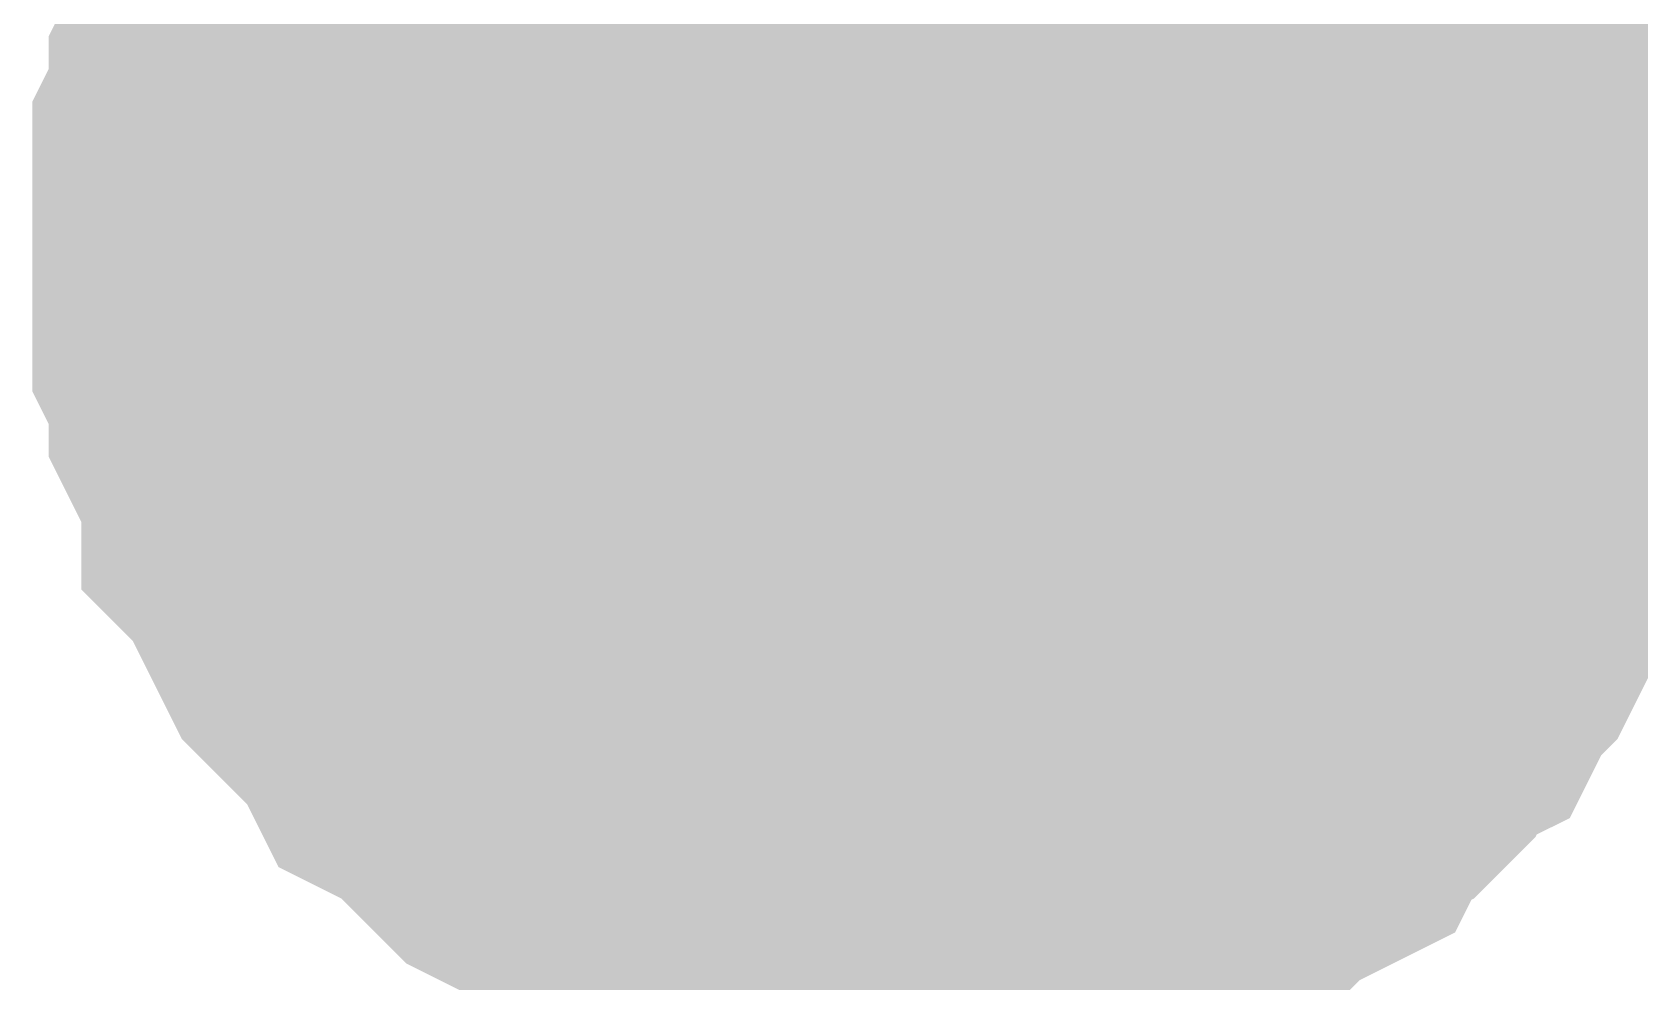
# Model space of a CAD drawing. Header units: inches. Extents: x 0 to 569, y 0 to 432.
# Drawn here: x 154.284 to 155.504, y 118.814 to 119.535 of the extents above; entities that cross this region are included whole.
import ezdxf

# ---------------------------------------------------------------- set-up
doc = ezdxf.new("R2010")
doc.units = ezdxf.units.IN
doc.layers.add('Sheet', color=255, linetype='Continuous')

msp = doc.modelspace()

# ---------------------------------------------------------------- linework, layer by layer
at = {"layer": 'Sheet'}
for points in [[(205.7425, 116.8301, 0.2997, 0.2997, 0), (205.7425, 119.3726, 0.2997, 0.2997, 0), (154.9425, 119.3726, 0.2997, 0.2997, 0), (154.9425, 132.0726, 0.2997, 0.2997, 0)], [(154.434, 119.3726, 0.2997, 0.2997, 0), (154.434, 119.3974, 0.2997, 0.2997, 0), (154.434, 119.4222, 0.2997, 0.2997, 0), (154.434, 119.447, 0.2997, 0.2997, 0), (154.4464, 119.4718, 0.2997, 0.2997, 0), (154.4464, 119.4966, 0.2997, 0.2997, 0), (154.4588, 119.5214, 0.2997, 0.2997, 0), (154.4712, 119.5462, 0.2997, 0.2997, 0), (154.4712, 119.571, 0.2997, 0.2997, 0), (154.4836, 119.5958, 0.2997, 0.2997, 0), (154.496, 119.6206, 0.2997, 0.2997, 0), (154.5084, 119.633, 0.2997, 0.2997, 0), (154.5208, 119.6578, 0.2997, 0.2997, 0), (154.5332, 119.6826, 0.2997, 0.2997, 0), (154.558, 119.695, 0.2997, 0.2997, 0)], [(154.434, 119.3726, 0.2997, 0.2997, 0), (154.434, 119.3974, 0.2997, 0.2997, 0), (154.434, 119.4222, 0.2997, 0.2997, 0), (154.434, 119.447, 0.2997, 0.2997, 0), (154.4464, 119.4718, 0.2997, 0.2997, 0), (154.4464, 119.4966, 0.2997, 0.2997, 0), (154.4588, 119.5214, 0.2997, 0.2997, 0), (154.4712, 119.5462, 0.2997, 0.2997, 0), (154.4712, 119.571, 0.2997, 0.2997, 0), (154.4836, 119.5958, 0.2997, 0.2997, 0), (154.496, 119.6206, 0.2997, 0.2997, 0), (154.5084, 119.633, 0.2997, 0.2997, 0), (154.5208, 119.6578, 0.2997, 0.2997, 0), (154.5332, 119.6826, 0.2997, 0.2997, 0), (154.558, 119.695, 0.2997, 0.2997, 0)], [(154.434, 119.3726, 0.2997, 0.2997, 0), (154.434, 119.3974, 0.2997, 0.2997, 0), (154.434, 119.4222, 0.2997, 0.2997, 0), (154.434, 119.447, 0.2997, 0.2997, 0), (154.4464, 119.4718, 0.2997, 0.2997, 0), (154.4464, 119.4966, 0.2997, 0.2997, 0), (154.4588, 119.5214, 0.2997, 0.2997, 0), (154.4712, 119.5462, 0.2997, 0.2997, 0), (154.4712, 119.571, 0.2997, 0.2997, 0), (154.4836, 119.5958, 0.2997, 0.2997, 0), (154.496, 119.6206, 0.2997, 0.2997, 0), (154.5084, 119.633, 0.2997, 0.2997, 0), (154.5208, 119.6578, 0.2997, 0.2997, 0), (154.5332, 119.6826, 0.2997, 0.2997, 0), (154.558, 119.695, 0.2997, 0.2997, 0)], [(154.434, 119.3726, 0.2997, 0.2997, 0), (154.434, 119.3974, 0.2997, 0.2997, 0), (154.434, 119.4222, 0.2997, 0.2997, 0), (154.434, 119.447, 0.2997, 0.2997, 0), (154.4464, 119.4718, 0.2997, 0.2997, 0), (154.4464, 119.4966, 0.2997, 0.2997, 0), (154.4588, 119.5214, 0.2997, 0.2997, 0), (154.4712, 119.5462, 0.2997, 0.2997, 0), (154.4712, 119.571, 0.2997, 0.2997, 0), (154.4836, 119.5958, 0.2997, 0.2997, 0), (154.496, 119.6206, 0.2997, 0.2997, 0), (154.5084, 119.633, 0.2997, 0.2997, 0), (154.5208, 119.6578, 0.2997, 0.2997, 0), (154.5332, 119.6826, 0.2997, 0.2997, 0), (154.558, 119.695, 0.2997, 0.2997, 0)], [(155.3394, 119.695, 0.2997, 0.2997, 0), (155.3518, 119.6826, 0.2997, 0.2997, 0), (155.3642, 119.6578, 0.2997, 0.2997, 0), (155.3766, 119.633, 0.2997, 0.2997, 0), (155.389, 119.6206, 0.2997, 0.2997, 0), (155.4014, 119.5958, 0.2997, 0.2997, 0), (155.4138, 119.571, 0.2997, 0.2997, 0), (155.4262, 119.5462, 0.2997, 0.2997, 0), (155.4262, 119.5214, 0.2997, 0.2997, 0), (155.4386, 119.4966, 0.2997, 0.2997, 0), (155.4386, 119.4718, 0.2997, 0.2997, 0), (155.451, 119.447, 0.2997, 0.2997, 0), (155.451, 119.4222, 0.2997, 0.2997, 0), (155.451, 119.3974, 0.2997, 0.2997, 0), (155.451, 119.3726, 0.2997, 0.2997, 0)], [(155.3394, 119.695, 0.2997, 0.2997, 0), (155.3518, 119.6826, 0.2997, 0.2997, 0), (155.3642, 119.6578, 0.2997, 0.2997, 0), (155.3766, 119.633, 0.2997, 0.2997, 0), (155.389, 119.6206, 0.2997, 0.2997, 0), (155.4014, 119.5958, 0.2997, 0.2997, 0), (155.4138, 119.571, 0.2997, 0.2997, 0), (155.4262, 119.5462, 0.2997, 0.2997, 0), (155.4262, 119.5214, 0.2997, 0.2997, 0), (155.4386, 119.4966, 0.2997, 0.2997, 0), (155.4386, 119.4718, 0.2997, 0.2997, 0), (155.451, 119.447, 0.2997, 0.2997, 0), (155.451, 119.4222, 0.2997, 0.2997, 0), (155.451, 119.3974, 0.2997, 0.2997, 0), (155.451, 119.3726, 0.2997, 0.2997, 0)], [(155.3394, 119.695, 0.2997, 0.2997, 0), (155.3518, 119.6826, 0.2997, 0.2997, 0), (155.3642, 119.6578, 0.2997, 0.2997, 0), (155.3766, 119.633, 0.2997, 0.2997, 0), (155.389, 119.6206, 0.2997, 0.2997, 0), (155.4014, 119.5958, 0.2997, 0.2997, 0), (155.4138, 119.571, 0.2997, 0.2997, 0), (155.4262, 119.5462, 0.2997, 0.2997, 0), (155.4262, 119.5214, 0.2997, 0.2997, 0), (155.4386, 119.4966, 0.2997, 0.2997, 0), (155.4386, 119.4718, 0.2997, 0.2997, 0), (155.451, 119.447, 0.2997, 0.2997, 0), (155.451, 119.4222, 0.2997, 0.2997, 0), (155.451, 119.3974, 0.2997, 0.2997, 0), (155.451, 119.3726, 0.2997, 0.2997, 0)], [(155.3394, 119.695, 0.2997, 0.2997, 0), (155.3518, 119.6826, 0.2997, 0.2997, 0), (155.3642, 119.6578, 0.2997, 0.2997, 0), (155.3766, 119.633, 0.2997, 0.2997, 0), (155.389, 119.6206, 0.2997, 0.2997, 0), (155.4014, 119.5958, 0.2997, 0.2997, 0), (155.4138, 119.571, 0.2997, 0.2997, 0), (155.4262, 119.5462, 0.2997, 0.2997, 0), (155.4262, 119.5214, 0.2997, 0.2997, 0), (155.4386, 119.4966, 0.2997, 0.2997, 0), (155.4386, 119.4718, 0.2997, 0.2997, 0), (155.451, 119.447, 0.2997, 0.2997, 0), (155.451, 119.4222, 0.2997, 0.2997, 0), (155.451, 119.3974, 0.2997, 0.2997, 0), (155.451, 119.3726, 0.2997, 0.2997, 0)], [(154.434, 119.3726, 0.0991, 0.0991, 0), (154.434, 119.3974, 0.0991, 0.0991, 0), (154.434, 119.4222, 0.0991, 0.0991, 0), (154.434, 119.447, 0.0991, 0.0991, 0), (154.4464, 119.4718, 0.0991, 0.0991, 0), (154.4464, 119.4966, 0.0991, 0.0991, 0), (154.4588, 119.5214, 0.0991, 0.0991, 0), (154.4712, 119.5462, 0.0991, 0.0991, 0), (154.4712, 119.571, 0.0991, 0.0991, 0), (154.4836, 119.5958, 0.0991, 0.0991, 0)], [(154.434, 119.3726, 0.0991, 0.0991, 0), (154.434, 119.3974, 0.0991, 0.0991, 0), (154.434, 119.4222, 0.0991, 0.0991, 0), (154.434, 119.447, 0.0991, 0.0991, 0), (154.4464, 119.4718, 0.0991, 0.0991, 0), (154.4464, 119.4966, 0.0991, 0.0991, 0), (154.4588, 119.5214, 0.0991, 0.0991, 0), (154.4712, 119.5462, 0.0991, 0.0991, 0), (154.4712, 119.571, 0.0991, 0.0991, 0), (154.4836, 119.5958, 0.0991, 0.0991, 0)], [(154.434, 119.3726, 0.0991, 0.0991, 0), (154.434, 119.3974, 0.0991, 0.0991, 0), (154.434, 119.4222, 0.0991, 0.0991, 0), (154.434, 119.447, 0.0991, 0.0991, 0), (154.4464, 119.4718, 0.0991, 0.0991, 0), (154.4464, 119.4966, 0.0991, 0.0991, 0), (154.4588, 119.5214, 0.0991, 0.0991, 0), (154.4712, 119.5462, 0.0991, 0.0991, 0), (154.4712, 119.571, 0.0991, 0.0991, 0), (154.4836, 119.5958, 0.0991, 0.0991, 0)], [(154.434, 119.3726, 0.0991, 0.0991, 0), (154.434, 119.3974, 0.0991, 0.0991, 0), (154.434, 119.4222, 0.0991, 0.0991, 0), (154.434, 119.447, 0.0991, 0.0991, 0), (154.4464, 119.4718, 0.0991, 0.0991, 0), (154.4464, 119.4966, 0.0991, 0.0991, 0), (154.4588, 119.5214, 0.0991, 0.0991, 0), (154.4712, 119.5462, 0.0991, 0.0991, 0), (154.4712, 119.571, 0.0991, 0.0991, 0), (154.4836, 119.5958, 0.0991, 0.0991, 0)], [(155.4014, 119.5958, 0.0991, 0.0991, 0), (155.4138, 119.571, 0.0991, 0.0991, 0), (155.4262, 119.5462, 0.0991, 0.0991, 0), (155.4262, 119.5214, 0.0991, 0.0991, 0), (155.4386, 119.4966, 0.0991, 0.0991, 0), (155.4386, 119.4718, 0.0991, 0.0991, 0), (155.451, 119.447, 0.0991, 0.0991, 0), (155.451, 119.4222, 0.0991, 0.0991, 0), (155.451, 119.3974, 0.0991, 0.0991, 0), (155.451, 119.3726, 0.0991, 0.0991, 0)], [(155.4014, 119.5958, 0.0991, 0.0991, 0), (155.4138, 119.571, 0.0991, 0.0991, 0), (155.4262, 119.5462, 0.0991, 0.0991, 0), (155.4262, 119.5214, 0.0991, 0.0991, 0), (155.4386, 119.4966, 0.0991, 0.0991, 0), (155.4386, 119.4718, 0.0991, 0.0991, 0), (155.451, 119.447, 0.0991, 0.0991, 0), (155.451, 119.4222, 0.0991, 0.0991, 0), (155.451, 119.3974, 0.0991, 0.0991, 0), (155.451, 119.3726, 0.0991, 0.0991, 0)], [(155.4014, 119.5958, 0.0991, 0.0991, 0), (155.4138, 119.571, 0.0991, 0.0991, 0), (155.4262, 119.5462, 0.0991, 0.0991, 0), (155.4262, 119.5214, 0.0991, 0.0991, 0), (155.4386, 119.4966, 0.0991, 0.0991, 0), (155.4386, 119.4718, 0.0991, 0.0991, 0), (155.451, 119.447, 0.0991, 0.0991, 0), (155.451, 119.4222, 0.0991, 0.0991, 0), (155.451, 119.3974, 0.0991, 0.0991, 0), (155.451, 119.3726, 0.0991, 0.0991, 0)], [(155.4014, 119.5958, 0.0991, 0.0991, 0), (155.4138, 119.571, 0.0991, 0.0991, 0), (155.4262, 119.5462, 0.0991, 0.0991, 0), (155.4262, 119.5214, 0.0991, 0.0991, 0), (155.4386, 119.4966, 0.0991, 0.0991, 0), (155.4386, 119.4718, 0.0991, 0.0991, 0), (155.451, 119.447, 0.0991, 0.0991, 0), (155.451, 119.4222, 0.0991, 0.0991, 0), (155.451, 119.3974, 0.0991, 0.0991, 0), (155.451, 119.3726, 0.0991, 0.0991, 0)], [(154.9425, 118.8641, 0.2997, 0.2997, 0), (154.9177, 118.8641, 0.2997, 0.2997, 0), (154.8929, 118.8641, 0.2997, 0.2997, 0), (154.8681, 118.8641, 0.2997, 0.2997, 0), (154.8433, 118.8765, 0.2997, 0.2997, 0), (154.8185, 118.8765, 0.2997, 0.2997, 0), (154.7937, 118.8889, 0.2997, 0.2997, 0), (154.7688, 118.9013, 0.2997, 0.2997, 0), (154.744, 118.9013, 0.2997, 0.2997, 0), (154.7316, 118.9137, 0.2997, 0.2997, 0), (154.7068, 118.9261, 0.2997, 0.2997, 0), (154.682, 118.9385, 0.2997, 0.2997, 0), (154.6572, 118.9509, 0.2997, 0.2997, 0), (154.6448, 118.9633, 0.2997, 0.2997, 0), (154.62, 118.9881, 0.2997, 0.2997, 0), (154.6076, 119.0005, 0.2997, 0.2997, 0), (154.5828, 119.0129, 0.2997, 0.2997, 0), (154.5704, 119.0377, 0.2997, 0.2997, 0), (154.558, 119.0501, 0.2997, 0.2997, 0), (154.5332, 119.0749, 0.2997, 0.2997, 0), (154.5208, 119.0873, 0.2997, 0.2997, 0), (154.5084, 119.1121, 0.2997, 0.2997, 0), (154.496, 119.1369, 0.2997, 0.2997, 0), (154.4836, 119.1617, 0.2997, 0.2997, 0), (154.4712, 119.1741, 0.2997, 0.2997, 0), (154.4712, 119.1989, 0.2997, 0.2997, 0), (154.4588, 119.2237, 0.2997, 0.2997, 0), (154.4464, 119.2485, 0.2997, 0.2997, 0), (154.4464, 119.2733, 0.2997, 0.2997, 0), (154.434, 119.2981, 0.2997, 0.2997, 0), (154.434, 119.3229, 0.2997, 0.2997, 0), (154.434, 119.3478, 0.2997, 0.2997, 0), (154.434, 119.3726, 0.2997, 0.2997, 0)], [(154.434, 119.3726, 0.2997, 0.2997, 0), (154.434, 119.3726, 0.2997, 0.2997, 0)], [(154.9425, 118.8641, 0.2997, 0.2997, 0), (154.9177, 118.8641, 0.2997, 0.2997, 0), (154.8929, 118.8641, 0.2997, 0.2997, 0), (154.8681, 118.8641, 0.2997, 0.2997, 0), (154.8433, 118.8765, 0.2997, 0.2997, 0), (154.8185, 118.8765, 0.2997, 0.2997, 0), (154.7937, 118.8889, 0.2997, 0.2997, 0), (154.7688, 118.9013, 0.2997, 0.2997, 0), (154.744, 118.9013, 0.2997, 0.2997, 0), (154.7316, 118.9137, 0.2997, 0.2997, 0), (154.7068, 118.9261, 0.2997, 0.2997, 0), (154.682, 118.9385, 0.2997, 0.2997, 0), (154.6572, 118.9509, 0.2997, 0.2997, 0), (154.6448, 118.9633, 0.2997, 0.2997, 0), (154.62, 118.9881, 0.2997, 0.2997, 0), (154.6076, 119.0005, 0.2997, 0.2997, 0), (154.5828, 119.0129, 0.2997, 0.2997, 0), (154.5704, 119.0377, 0.2997, 0.2997, 0), (154.558, 119.0501, 0.2997, 0.2997, 0), (154.5332, 119.0749, 0.2997, 0.2997, 0), (154.5208, 119.0873, 0.2997, 0.2997, 0), (154.5084, 119.1121, 0.2997, 0.2997, 0), (154.496, 119.1369, 0.2997, 0.2997, 0), (154.4836, 119.1617, 0.2997, 0.2997, 0), (154.4712, 119.1741, 0.2997, 0.2997, 0), (154.4712, 119.1989, 0.2997, 0.2997, 0), (154.4588, 119.2237, 0.2997, 0.2997, 0), (154.4464, 119.2485, 0.2997, 0.2997, 0), (154.4464, 119.2733, 0.2997, 0.2997, 0), (154.434, 119.2981, 0.2997, 0.2997, 0), (154.434, 119.3229, 0.2997, 0.2997, 0), (154.434, 119.3478, 0.2997, 0.2997, 0), (154.434, 119.3726, 0.2997, 0.2997, 0)], [(154.434, 119.3726, 0.2997, 0.2997, 0), (154.434, 119.3726, 0.2997, 0.2997, 0)], [(154.9425, 118.8641, 0.2997, 0.2997, 0), (154.9177, 118.8641, 0.2997, 0.2997, 0), (154.8929, 118.8641, 0.2997, 0.2997, 0), (154.8681, 118.8641, 0.2997, 0.2997, 0), (154.8433, 118.8765, 0.2997, 0.2997, 0), (154.8185, 118.8765, 0.2997, 0.2997, 0), (154.7937, 118.8889, 0.2997, 0.2997, 0), (154.7688, 118.9013, 0.2997, 0.2997, 0), (154.744, 118.9013, 0.2997, 0.2997, 0), (154.7316, 118.9137, 0.2997, 0.2997, 0), (154.7068, 118.9261, 0.2997, 0.2997, 0), (154.682, 118.9385, 0.2997, 0.2997, 0), (154.6572, 118.9509, 0.2997, 0.2997, 0), (154.6448, 118.9633, 0.2997, 0.2997, 0), (154.62, 118.9881, 0.2997, 0.2997, 0), (154.6076, 119.0005, 0.2997, 0.2997, 0), (154.5828, 119.0129, 0.2997, 0.2997, 0), (154.5704, 119.0377, 0.2997, 0.2997, 0), (154.558, 119.0501, 0.2997, 0.2997, 0), (154.5332, 119.0749, 0.2997, 0.2997, 0), (154.5208, 119.0873, 0.2997, 0.2997, 0), (154.5084, 119.1121, 0.2997, 0.2997, 0), (154.496, 119.1369, 0.2997, 0.2997, 0), (154.4836, 119.1617, 0.2997, 0.2997, 0), (154.4712, 119.1741, 0.2997, 0.2997, 0), (154.4712, 119.1989, 0.2997, 0.2997, 0), (154.4588, 119.2237, 0.2997, 0.2997, 0), (154.4464, 119.2485, 0.2997, 0.2997, 0), (154.4464, 119.2733, 0.2997, 0.2997, 0), (154.434, 119.2981, 0.2997, 0.2997, 0), (154.434, 119.3229, 0.2997, 0.2997, 0), (154.434, 119.3478, 0.2997, 0.2997, 0), (154.434, 119.3726, 0.2997, 0.2997, 0)], [(154.434, 119.3726, 0.2997, 0.2997, 0), (154.434, 119.3726, 0.2997, 0.2997, 0)], [(154.9425, 118.8641, 0.2997, 0.2997, 0), (154.9177, 118.8641, 0.2997, 0.2997, 0), (154.8929, 118.8641, 0.2997, 0.2997, 0), (154.8681, 118.8641, 0.2997, 0.2997, 0), (154.8433, 118.8765, 0.2997, 0.2997, 0), (154.8185, 118.8765, 0.2997, 0.2997, 0), (154.7937, 118.8889, 0.2997, 0.2997, 0), (154.7688, 118.9013, 0.2997, 0.2997, 0), (154.744, 118.9013, 0.2997, 0.2997, 0), (154.7316, 118.9137, 0.2997, 0.2997, 0), (154.7068, 118.9261, 0.2997, 0.2997, 0), (154.682, 118.9385, 0.2997, 0.2997, 0), (154.6572, 118.9509, 0.2997, 0.2997, 0), (154.6448, 118.9633, 0.2997, 0.2997, 0), (154.62, 118.9881, 0.2997, 0.2997, 0), (154.6076, 119.0005, 0.2997, 0.2997, 0), (154.5828, 119.0129, 0.2997, 0.2997, 0), (154.5704, 119.0377, 0.2997, 0.2997, 0), (154.558, 119.0501, 0.2997, 0.2997, 0), (154.5332, 119.0749, 0.2997, 0.2997, 0), (154.5208, 119.0873, 0.2997, 0.2997, 0), (154.5084, 119.1121, 0.2997, 0.2997, 0), (154.496, 119.1369, 0.2997, 0.2997, 0), (154.4836, 119.1617, 0.2997, 0.2997, 0), (154.4712, 119.1741, 0.2997, 0.2997, 0), (154.4712, 119.1989, 0.2997, 0.2997, 0), (154.4588, 119.2237, 0.2997, 0.2997, 0), (154.4464, 119.2485, 0.2997, 0.2997, 0), (154.4464, 119.2733, 0.2997, 0.2997, 0), (154.434, 119.2981, 0.2997, 0.2997, 0), (154.434, 119.3229, 0.2997, 0.2997, 0), (154.434, 119.3478, 0.2997, 0.2997, 0), (154.434, 119.3726, 0.2997, 0.2997, 0)], [(154.434, 119.3726, 0.2997, 0.2997, 0), (154.434, 119.3726, 0.2997, 0.2997, 0)], [(155.451, 119.3726, 0.2997, 0.2997, 0), (155.451, 119.3478, 0.2997, 0.2997, 0), (155.451, 119.3229, 0.2997, 0.2997, 0), (155.451, 119.2981, 0.2997, 0.2997, 0), (155.4386, 119.2733, 0.2997, 0.2997, 0), (155.4386, 119.2485, 0.2997, 0.2997, 0), (155.4262, 119.2237, 0.2997, 0.2997, 0), (155.4262, 119.1989, 0.2997, 0.2997, 0), (155.4138, 119.1741, 0.2997, 0.2997, 0), (155.4014, 119.1617, 0.2997, 0.2997, 0), (155.389, 119.1369, 0.2997, 0.2997, 0), (155.3766, 119.1121, 0.2997, 0.2997, 0), (155.3642, 119.0873, 0.2997, 0.2997, 0), (155.3518, 119.0749, 0.2997, 0.2997, 0), (155.3394, 119.0501, 0.2997, 0.2997, 0), (155.3146, 119.0377, 0.2997, 0.2997, 0), (155.3021, 119.0129, 0.2997, 0.2997, 0), (155.2897, 119.0005, 0.2997, 0.2997, 0), (155.2649, 118.9881, 0.2997, 0.2997, 0), (155.2525, 118.9633, 0.2997, 0.2997, 0), (155.2277, 118.9509, 0.2997, 0.2997, 0), (155.2029, 118.9385, 0.2997, 0.2997, 0), (155.1905, 118.9261, 0.2997, 0.2997, 0), (155.1657, 118.9137, 0.2997, 0.2997, 0), (155.1409, 118.9013, 0.2997, 0.2997, 0), (155.1161, 118.9013, 0.2997, 0.2997, 0), (155.0913, 118.8889, 0.2997, 0.2997, 0), (155.0665, 118.8765, 0.2997, 0.2997, 0), (155.0417, 118.8765, 0.2997, 0.2997, 0), (155.0169, 118.8641, 0.2997, 0.2997, 0), (154.9921, 118.8641, 0.2997, 0.2997, 0), (154.9673, 118.8641, 0.2997, 0.2997, 0), (154.9425, 118.8641, 0.2997, 0.2997, 0)], [(154.9425, 119.3726, 0.2997, 0.2997, 0), (154.9425, 91.4301, 0.2997, 0.2997, 0), (167.6425, 91.4301, 0.2997, 0.2997, 0), (205.7425, 91.4301, 0.2997, 0.2997, 0)], [(155.451, 119.3726, 0.2997, 0.2997, 0), (155.451, 119.3478, 0.2997, 0.2997, 0), (155.451, 119.3229, 0.2997, 0.2997, 0), (155.451, 119.2981, 0.2997, 0.2997, 0), (155.4386, 119.2733, 0.2997, 0.2997, 0), (155.4386, 119.2485, 0.2997, 0.2997, 0), (155.4262, 119.2237, 0.2997, 0.2997, 0), (155.4262, 119.1989, 0.2997, 0.2997, 0), (155.4138, 119.1741, 0.2997, 0.2997, 0), (155.4014, 119.1617, 0.2997, 0.2997, 0), (155.389, 119.1369, 0.2997, 0.2997, 0), (155.3766, 119.1121, 0.2997, 0.2997, 0), (155.3642, 119.0873, 0.2997, 0.2997, 0), (155.3518, 119.0749, 0.2997, 0.2997, 0), (155.3394, 119.0501, 0.2997, 0.2997, 0), (155.3146, 119.0377, 0.2997, 0.2997, 0), (155.3021, 119.0129, 0.2997, 0.2997, 0), (155.2897, 119.0005, 0.2997, 0.2997, 0), (155.2649, 118.9881, 0.2997, 0.2997, 0), (155.2525, 118.9633, 0.2997, 0.2997, 0), (155.2277, 118.9509, 0.2997, 0.2997, 0), (155.2029, 118.9385, 0.2997, 0.2997, 0), (155.1905, 118.9261, 0.2997, 0.2997, 0), (155.1657, 118.9137, 0.2997, 0.2997, 0), (155.1409, 118.9013, 0.2997, 0.2997, 0), (155.1161, 118.9013, 0.2997, 0.2997, 0), (155.0913, 118.8889, 0.2997, 0.2997, 0), (155.0665, 118.8765, 0.2997, 0.2997, 0), (155.0417, 118.8765, 0.2997, 0.2997, 0), (155.0169, 118.8641, 0.2997, 0.2997, 0), (154.9921, 118.8641, 0.2997, 0.2997, 0), (154.9673, 118.8641, 0.2997, 0.2997, 0), (154.9425, 118.8641, 0.2997, 0.2997, 0)], [(155.451, 119.3726, 0.2997, 0.2997, 0), (155.451, 119.3478, 0.2997, 0.2997, 0), (155.451, 119.3229, 0.2997, 0.2997, 0), (155.451, 119.2981, 0.2997, 0.2997, 0), (155.4386, 119.2733, 0.2997, 0.2997, 0), (155.4386, 119.2485, 0.2997, 0.2997, 0), (155.4262, 119.2237, 0.2997, 0.2997, 0), (155.4262, 119.1989, 0.2997, 0.2997, 0), (155.4138, 119.1741, 0.2997, 0.2997, 0), (155.4014, 119.1617, 0.2997, 0.2997, 0), (155.389, 119.1369, 0.2997, 0.2997, 0), (155.3766, 119.1121, 0.2997, 0.2997, 0), (155.3642, 119.0873, 0.2997, 0.2997, 0), (155.3518, 119.0749, 0.2997, 0.2997, 0), (155.3394, 119.0501, 0.2997, 0.2997, 0), (155.3146, 119.0377, 0.2997, 0.2997, 0), (155.3021, 119.0129, 0.2997, 0.2997, 0), (155.2897, 119.0005, 0.2997, 0.2997, 0), (155.2649, 118.9881, 0.2997, 0.2997, 0), (155.2525, 118.9633, 0.2997, 0.2997, 0), (155.2277, 118.9509, 0.2997, 0.2997, 0), (155.2029, 118.9385, 0.2997, 0.2997, 0), (155.1905, 118.9261, 0.2997, 0.2997, 0), (155.1657, 118.9137, 0.2997, 0.2997, 0), (155.1409, 118.9013, 0.2997, 0.2997, 0), (155.1161, 118.9013, 0.2997, 0.2997, 0), (155.0913, 118.8889, 0.2997, 0.2997, 0), (155.0665, 118.8765, 0.2997, 0.2997, 0), (155.0417, 118.8765, 0.2997, 0.2997, 0), (155.0169, 118.8641, 0.2997, 0.2997, 0), (154.9921, 118.8641, 0.2997, 0.2997, 0), (154.9673, 118.8641, 0.2997, 0.2997, 0), (154.9425, 118.8641, 0.2997, 0.2997, 0)], [(155.451, 119.3726, 0.2997, 0.2997, 0), (155.451, 119.3478, 0.2997, 0.2997, 0), (155.451, 119.3229, 0.2997, 0.2997, 0), (155.451, 119.2981, 0.2997, 0.2997, 0), (155.4386, 119.2733, 0.2997, 0.2997, 0), (155.4386, 119.2485, 0.2997, 0.2997, 0), (155.4262, 119.2237, 0.2997, 0.2997, 0), (155.4262, 119.1989, 0.2997, 0.2997, 0), (155.4138, 119.1741, 0.2997, 0.2997, 0), (155.4014, 119.1617, 0.2997, 0.2997, 0), (155.389, 119.1369, 0.2997, 0.2997, 0), (155.3766, 119.1121, 0.2997, 0.2997, 0), (155.3642, 119.0873, 0.2997, 0.2997, 0), (155.3518, 119.0749, 0.2997, 0.2997, 0), (155.3394, 119.0501, 0.2997, 0.2997, 0), (155.3146, 119.0377, 0.2997, 0.2997, 0), (155.3021, 119.0129, 0.2997, 0.2997, 0), (155.2897, 119.0005, 0.2997, 0.2997, 0), (155.2649, 118.9881, 0.2997, 0.2997, 0), (155.2525, 118.9633, 0.2997, 0.2997, 0), (155.2277, 118.9509, 0.2997, 0.2997, 0), (155.2029, 118.9385, 0.2997, 0.2997, 0), (155.1905, 118.9261, 0.2997, 0.2997, 0), (155.1657, 118.9137, 0.2997, 0.2997, 0), (155.1409, 118.9013, 0.2997, 0.2997, 0), (155.1161, 118.9013, 0.2997, 0.2997, 0), (155.0913, 118.8889, 0.2997, 0.2997, 0), (155.0665, 118.8765, 0.2997, 0.2997, 0), (155.0417, 118.8765, 0.2997, 0.2997, 0), (155.0169, 118.8641, 0.2997, 0.2997, 0), (154.9921, 118.8641, 0.2997, 0.2997, 0), (154.9673, 118.8641, 0.2997, 0.2997, 0), (154.9425, 118.8641, 0.2997, 0.2997, 0)], [(155.451, 119.3726, 0.2997, 0.2997, 0), (155.451, 119.3726, 0.2997, 0.2997, 0), (155.451, 119.3726, 0.2997, 0.2997, 0), (155.451, 119.3726, 0.2997, 0.2997, 0), (155.451, 119.3726, 0.2997, 0.2997, 0), (155.451, 119.3726, 0.2997, 0.2997, 0), (155.451, 119.3726, 0.2997, 0.2997, 0), (155.451, 119.3726, 0.2997, 0.2997, 0), (155.451, 119.3726, 0.2997, 0.2997, 0), (155.451, 119.3726, 0.2997, 0.2997, 0), (155.451, 119.3726, 0.2997, 0.2997, 0), (155.451, 119.3726, 0.2997, 0.2997, 0), (155.451, 119.3726, 0.2997, 0.2997, 0), (155.451, 119.3726, 0.2997, 0.2997, 0), (155.451, 119.3726, 0.2997, 0.2997, 0), (155.451, 119.3726, 0.2997, 0.2997, 0), (155.451, 119.3726, 0.2997, 0.2997, 0), (155.451, 119.3726, 0.2997, 0.2997, 0), (155.451, 119.3726, 0.2997, 0.2997, 0), (155.451, 119.3726, 0.2997, 0.2997, 0), (155.451, 119.3726, 0.2997, 0.2997, 0), (155.451, 119.3726, 0.2997, 0.2997, 0), (155.451, 119.3726, 0.2997, 0.2997, 0), (155.451, 119.3726, 0.2997, 0.2997, 0), (155.451, 119.3726, 0.2997, 0.2997, 0), (155.451, 119.3726, 0.2997, 0.2997, 0), (155.451, 119.3726, 0.2997, 0.2997, 0), (155.451, 119.3726, 0.2997, 0.2997, 0), (155.451, 119.3726, 0.2997, 0.2997, 0), (155.451, 119.3726, 0.2997, 0.2997, 0), (155.451, 119.3726, 0.2997, 0.2997, 0), (155.451, 119.3726, 0.2997, 0.2997, 0), (155.451, 119.3726, 0.2997, 0.2997, 0)], [(155.451, 119.3726, 0.2997, 0.2997, 0), (155.451, 119.3726, 0.2997, 0.2997, 0)], [(155.451, 119.3726, 0.2997, 0.2997, 0), (155.451, 119.3726, 0.2997, 0.2997, 0), (155.451, 119.3726, 0.2997, 0.2997, 0), (155.451, 119.3726, 0.2997, 0.2997, 0), (155.451, 119.3726, 0.2997, 0.2997, 0), (155.451, 119.3726, 0.2997, 0.2997, 0), (155.451, 119.3726, 0.2997, 0.2997, 0), (155.451, 119.3726, 0.2997, 0.2997, 0), (155.451, 119.3726, 0.2997, 0.2997, 0), (155.451, 119.3726, 0.2997, 0.2997, 0), (155.451, 119.3726, 0.2997, 0.2997, 0), (155.451, 119.3726, 0.2997, 0.2997, 0), (155.451, 119.3726, 0.2997, 0.2997, 0), (155.451, 119.3726, 0.2997, 0.2997, 0), (155.451, 119.3726, 0.2997, 0.2997, 0), (155.451, 119.3726, 0.2997, 0.2997, 0), (155.451, 119.3726, 0.2997, 0.2997, 0), (155.451, 119.3726, 0.2997, 0.2997, 0), (155.451, 119.3726, 0.2997, 0.2997, 0), (155.451, 119.3726, 0.2997, 0.2997, 0), (155.451, 119.3726, 0.2997, 0.2997, 0), (155.451, 119.3726, 0.2997, 0.2997, 0), (155.451, 119.3726, 0.2997, 0.2997, 0), (155.451, 119.3726, 0.2997, 0.2997, 0), (155.451, 119.3726, 0.2997, 0.2997, 0), (155.451, 119.3726, 0.2997, 0.2997, 0), (155.451, 119.3726, 0.2997, 0.2997, 0), (155.451, 119.3726, 0.2997, 0.2997, 0), (155.451, 119.3726, 0.2997, 0.2997, 0), (155.451, 119.3726, 0.2997, 0.2997, 0), (155.451, 119.3726, 0.2997, 0.2997, 0), (155.451, 119.3726, 0.2997, 0.2997, 0), (155.451, 119.3726, 0.2997, 0.2997, 0)], [(155.451, 119.3726, 0.2997, 0.2997, 0), (155.451, 119.3726, 0.2997, 0.2997, 0)], [(155.451, 119.3726, 0.2997, 0.2997, 0), (155.451, 119.3726, 0.2997, 0.2997, 0), (155.451, 119.3726, 0.2997, 0.2997, 0), (155.451, 119.3726, 0.2997, 0.2997, 0), (155.451, 119.3726, 0.2997, 0.2997, 0), (155.451, 119.3726, 0.2997, 0.2997, 0), (155.451, 119.3726, 0.2997, 0.2997, 0), (155.451, 119.3726, 0.2997, 0.2997, 0), (155.451, 119.3726, 0.2997, 0.2997, 0), (155.451, 119.3726, 0.2997, 0.2997, 0), (155.451, 119.3726, 0.2997, 0.2997, 0), (155.451, 119.3726, 0.2997, 0.2997, 0), (155.451, 119.3726, 0.2997, 0.2997, 0), (155.451, 119.3726, 0.2997, 0.2997, 0), (155.451, 119.3726, 0.2997, 0.2997, 0), (155.451, 119.3726, 0.2997, 0.2997, 0), (155.451, 119.3726, 0.2997, 0.2997, 0), (155.451, 119.3726, 0.2997, 0.2997, 0), (155.451, 119.3726, 0.2997, 0.2997, 0), (155.451, 119.3726, 0.2997, 0.2997, 0), (155.451, 119.3726, 0.2997, 0.2997, 0), (155.451, 119.3726, 0.2997, 0.2997, 0), (155.451, 119.3726, 0.2997, 0.2997, 0), (155.451, 119.3726, 0.2997, 0.2997, 0), (155.451, 119.3726, 0.2997, 0.2997, 0), (155.451, 119.3726, 0.2997, 0.2997, 0), (155.451, 119.3726, 0.2997, 0.2997, 0), (155.451, 119.3726, 0.2997, 0.2997, 0), (155.451, 119.3726, 0.2997, 0.2997, 0), (155.451, 119.3726, 0.2997, 0.2997, 0), (155.451, 119.3726, 0.2997, 0.2997, 0), (155.451, 119.3726, 0.2997, 0.2997, 0), (155.451, 119.3726, 0.2997, 0.2997, 0)], [(155.451, 119.3726, 0.2997, 0.2997, 0), (155.451, 119.3726, 0.2997, 0.2997, 0)], [(155.451, 119.3726, 0.2997, 0.2997, 0), (155.451, 119.3726, 0.2997, 0.2997, 0), (155.451, 119.3726, 0.2997, 0.2997, 0), (155.451, 119.3726, 0.2997, 0.2997, 0), (155.451, 119.3726, 0.2997, 0.2997, 0), (155.451, 119.3726, 0.2997, 0.2997, 0), (155.451, 119.3726, 0.2997, 0.2997, 0), (155.451, 119.3726, 0.2997, 0.2997, 0), (155.451, 119.3726, 0.2997, 0.2997, 0), (155.451, 119.3726, 0.2997, 0.2997, 0), (155.451, 119.3726, 0.2997, 0.2997, 0), (155.451, 119.3726, 0.2997, 0.2997, 0), (155.451, 119.3726, 0.2997, 0.2997, 0), (155.451, 119.3726, 0.2997, 0.2997, 0), (155.451, 119.3726, 0.2997, 0.2997, 0), (155.451, 119.3726, 0.2997, 0.2997, 0), (155.451, 119.3726, 0.2997, 0.2997, 0), (155.451, 119.3726, 0.2997, 0.2997, 0), (155.451, 119.3726, 0.2997, 0.2997, 0), (155.451, 119.3726, 0.2997, 0.2997, 0), (155.451, 119.3726, 0.2997, 0.2997, 0), (155.451, 119.3726, 0.2997, 0.2997, 0), (155.451, 119.3726, 0.2997, 0.2997, 0), (155.451, 119.3726, 0.2997, 0.2997, 0), (155.451, 119.3726, 0.2997, 0.2997, 0), (155.451, 119.3726, 0.2997, 0.2997, 0), (155.451, 119.3726, 0.2997, 0.2997, 0), (155.451, 119.3726, 0.2997, 0.2997, 0), (155.451, 119.3726, 0.2997, 0.2997, 0), (155.451, 119.3726, 0.2997, 0.2997, 0), (155.451, 119.3726, 0.2997, 0.2997, 0), (155.451, 119.3726, 0.2997, 0.2997, 0), (155.451, 119.3726, 0.2997, 0.2997, 0)], [(155.451, 119.3726, 0.2997, 0.2997, 0), (155.451, 119.3726, 0.2997, 0.2997, 0)], [(154.9425, 118.8641, 0.0991, 0.0991, 0), (154.9177, 118.8641, 0.0991, 0.0991, 0), (154.8929, 118.8641, 0.0991, 0.0991, 0), (154.8681, 118.8641, 0.0991, 0.0991, 0), (154.8433, 118.8765, 0.0991, 0.0991, 0), (154.8185, 118.8765, 0.0991, 0.0991, 0), (154.7937, 118.8889, 0.0991, 0.0991, 0), (154.7688, 118.9013, 0.0991, 0.0991, 0), (154.744, 118.9013, 0.0991, 0.0991, 0), (154.7316, 118.9137, 0.0991, 0.0991, 0), (154.7068, 118.9261, 0.0991, 0.0991, 0), (154.682, 118.9385, 0.0991, 0.0991, 0), (154.6572, 118.9509, 0.0991, 0.0991, 0), (154.6448, 118.9633, 0.0991, 0.0991, 0), (154.62, 118.9881, 0.0991, 0.0991, 0), (154.6076, 119.0005, 0.0991, 0.0991, 0), (154.5828, 119.0129, 0.0991, 0.0991, 0), (154.5704, 119.0377, 0.0991, 0.0991, 0), (154.558, 119.0501, 0.0991, 0.0991, 0), (154.5332, 119.0749, 0.0991, 0.0991, 0), (154.5208, 119.0873, 0.0991, 0.0991, 0), (154.5084, 119.1121, 0.0991, 0.0991, 0), (154.496, 119.1369, 0.0991, 0.0991, 0), (154.4836, 119.1617, 0.0991, 0.0991, 0), (154.4712, 119.1741, 0.0991, 0.0991, 0), (154.4712, 119.1989, 0.0991, 0.0991, 0), (154.4588, 119.2237, 0.0991, 0.0991, 0), (154.4464, 119.2485, 0.0991, 0.0991, 0), (154.4464, 119.2733, 0.0991, 0.0991, 0), (154.434, 119.2981, 0.0991, 0.0991, 0), (154.434, 119.3229, 0.0991, 0.0991, 0), (154.434, 119.3478, 0.0991, 0.0991, 0), (154.434, 119.3726, 0.0991, 0.0991, 0)], [(154.434, 119.3726, 0.0991, 0.0991, 0), (154.434, 119.3726, 0.0991, 0.0991, 0)], [(154.9425, 118.8641, 0.0991, 0.0991, 0), (154.9177, 118.8641, 0.0991, 0.0991, 0), (154.8929, 118.8641, 0.0991, 0.0991, 0), (154.8681, 118.8641, 0.0991, 0.0991, 0), (154.8433, 118.8765, 0.0991, 0.0991, 0), (154.8185, 118.8765, 0.0991, 0.0991, 0), (154.7937, 118.8889, 0.0991, 0.0991, 0), (154.7688, 118.9013, 0.0991, 0.0991, 0), (154.744, 118.9013, 0.0991, 0.0991, 0), (154.7316, 118.9137, 0.0991, 0.0991, 0), (154.7068, 118.9261, 0.0991, 0.0991, 0), (154.682, 118.9385, 0.0991, 0.0991, 0), (154.6572, 118.9509, 0.0991, 0.0991, 0), (154.6448, 118.9633, 0.0991, 0.0991, 0), (154.62, 118.9881, 0.0991, 0.0991, 0), (154.6076, 119.0005, 0.0991, 0.0991, 0), (154.5828, 119.0129, 0.0991, 0.0991, 0), (154.5704, 119.0377, 0.0991, 0.0991, 0), (154.558, 119.0501, 0.0991, 0.0991, 0), (154.5332, 119.0749, 0.0991, 0.0991, 0), (154.5208, 119.0873, 0.0991, 0.0991, 0), (154.5084, 119.1121, 0.0991, 0.0991, 0), (154.496, 119.1369, 0.0991, 0.0991, 0), (154.4836, 119.1617, 0.0991, 0.0991, 0), (154.4712, 119.1741, 0.0991, 0.0991, 0), (154.4712, 119.1989, 0.0991, 0.0991, 0), (154.4588, 119.2237, 0.0991, 0.0991, 0), (154.4464, 119.2485, 0.0991, 0.0991, 0), (154.4464, 119.2733, 0.0991, 0.0991, 0), (154.434, 119.2981, 0.0991, 0.0991, 0), (154.434, 119.3229, 0.0991, 0.0991, 0), (154.434, 119.3478, 0.0991, 0.0991, 0), (154.434, 119.3726, 0.0991, 0.0991, 0)], [(154.434, 119.3726, 0.0991, 0.0991, 0), (154.434, 119.3726, 0.0991, 0.0991, 0)], [(154.9425, 118.8641, 0.0991, 0.0991, 0), (154.9177, 118.8641, 0.0991, 0.0991, 0), (154.8929, 118.8641, 0.0991, 0.0991, 0), (154.8681, 118.8641, 0.0991, 0.0991, 0), (154.8433, 118.8765, 0.0991, 0.0991, 0), (154.8185, 118.8765, 0.0991, 0.0991, 0), (154.7937, 118.8889, 0.0991, 0.0991, 0), (154.7688, 118.9013, 0.0991, 0.0991, 0), (154.744, 118.9013, 0.0991, 0.0991, 0), (154.7316, 118.9137, 0.0991, 0.0991, 0), (154.7068, 118.9261, 0.0991, 0.0991, 0), (154.682, 118.9385, 0.0991, 0.0991, 0), (154.6572, 118.9509, 0.0991, 0.0991, 0), (154.6448, 118.9633, 0.0991, 0.0991, 0), (154.62, 118.9881, 0.0991, 0.0991, 0), (154.6076, 119.0005, 0.0991, 0.0991, 0), (154.5828, 119.0129, 0.0991, 0.0991, 0), (154.5704, 119.0377, 0.0991, 0.0991, 0), (154.558, 119.0501, 0.0991, 0.0991, 0), (154.5332, 119.0749, 0.0991, 0.0991, 0), (154.5208, 119.0873, 0.0991, 0.0991, 0), (154.5084, 119.1121, 0.0991, 0.0991, 0), (154.496, 119.1369, 0.0991, 0.0991, 0), (154.4836, 119.1617, 0.0991, 0.0991, 0), (154.4712, 119.1741, 0.0991, 0.0991, 0), (154.4712, 119.1989, 0.0991, 0.0991, 0), (154.4588, 119.2237, 0.0991, 0.0991, 0), (154.4464, 119.2485, 0.0991, 0.0991, 0), (154.4464, 119.2733, 0.0991, 0.0991, 0), (154.434, 119.2981, 0.0991, 0.0991, 0), (154.434, 119.3229, 0.0991, 0.0991, 0), (154.434, 119.3478, 0.0991, 0.0991, 0), (154.434, 119.3726, 0.0991, 0.0991, 0)], [(154.434, 119.3726, 0.0991, 0.0991, 0), (154.434, 119.3726, 0.0991, 0.0991, 0)], [(154.9425, 118.8641, 0.0991, 0.0991, 0), (154.9177, 118.8641, 0.0991, 0.0991, 0), (154.8929, 118.8641, 0.0991, 0.0991, 0), (154.8681, 118.8641, 0.0991, 0.0991, 0), (154.8433, 118.8765, 0.0991, 0.0991, 0), (154.8185, 118.8765, 0.0991, 0.0991, 0), (154.7937, 118.8889, 0.0991, 0.0991, 0), (154.7688, 118.9013, 0.0991, 0.0991, 0), (154.744, 118.9013, 0.0991, 0.0991, 0), (154.7316, 118.9137, 0.0991, 0.0991, 0), (154.7068, 118.9261, 0.0991, 0.0991, 0), (154.682, 118.9385, 0.0991, 0.0991, 0), (154.6572, 118.9509, 0.0991, 0.0991, 0), (154.6448, 118.9633, 0.0991, 0.0991, 0), (154.62, 118.9881, 0.0991, 0.0991, 0), (154.6076, 119.0005, 0.0991, 0.0991, 0), (154.5828, 119.0129, 0.0991, 0.0991, 0), (154.5704, 119.0377, 0.0991, 0.0991, 0), (154.558, 119.0501, 0.0991, 0.0991, 0), (154.5332, 119.0749, 0.0991, 0.0991, 0), (154.5208, 119.0873, 0.0991, 0.0991, 0), (154.5084, 119.1121, 0.0991, 0.0991, 0), (154.496, 119.1369, 0.0991, 0.0991, 0), (154.4836, 119.1617, 0.0991, 0.0991, 0), (154.4712, 119.1741, 0.0991, 0.0991, 0), (154.4712, 119.1989, 0.0991, 0.0991, 0), (154.4588, 119.2237, 0.0991, 0.0991, 0), (154.4464, 119.2485, 0.0991, 0.0991, 0), (154.4464, 119.2733, 0.0991, 0.0991, 0), (154.434, 119.2981, 0.0991, 0.0991, 0), (154.434, 119.3229, 0.0991, 0.0991, 0), (154.434, 119.3478, 0.0991, 0.0991, 0), (154.434, 119.3726, 0.0991, 0.0991, 0)], [(154.434, 119.3726, 0.0991, 0.0991, 0), (154.434, 119.3726, 0.0991, 0.0991, 0)], [(155.451, 119.3726, 0.0991, 0.0991, 0), (155.451, 119.3478, 0.0991, 0.0991, 0), (155.451, 119.3229, 0.0991, 0.0991, 0), (155.451, 119.2981, 0.0991, 0.0991, 0), (155.4386, 119.2733, 0.0991, 0.0991, 0), (155.4386, 119.2485, 0.0991, 0.0991, 0), (155.4262, 119.2237, 0.0991, 0.0991, 0), (155.4262, 119.1989, 0.0991, 0.0991, 0), (155.4138, 119.1741, 0.0991, 0.0991, 0), (155.4014, 119.1617, 0.0991, 0.0991, 0), (155.389, 119.1369, 0.0991, 0.0991, 0), (155.3766, 119.1121, 0.0991, 0.0991, 0), (155.3642, 119.0873, 0.0991, 0.0991, 0), (155.3518, 119.0749, 0.0991, 0.0991, 0), (155.3394, 119.0501, 0.0991, 0.0991, 0), (155.3146, 119.0377, 0.0991, 0.0991, 0), (155.3021, 119.0129, 0.0991, 0.0991, 0), (155.2897, 119.0005, 0.0991, 0.0991, 0), (155.2649, 118.9881, 0.0991, 0.0991, 0), (155.2525, 118.9633, 0.0991, 0.0991, 0), (155.2277, 118.9509, 0.0991, 0.0991, 0), (155.2029, 118.9385, 0.0991, 0.0991, 0), (155.1905, 118.9261, 0.0991, 0.0991, 0), (155.1657, 118.9137, 0.0991, 0.0991, 0), (155.1409, 118.9013, 0.0991, 0.0991, 0), (155.1161, 118.9013, 0.0991, 0.0991, 0), (155.0913, 118.8889, 0.0991, 0.0991, 0), (155.0665, 118.8765, 0.0991, 0.0991, 0), (155.0417, 118.8765, 0.0991, 0.0991, 0), (155.0169, 118.8641, 0.0991, 0.0991, 0), (154.9921, 118.8641, 0.0991, 0.0991, 0), (154.9673, 118.8641, 0.0991, 0.0991, 0), (154.9425, 118.8641, 0.0991, 0.0991, 0)], [(155.451, 119.3726, 0.0991, 0.0991, 0), (155.451, 119.3478, 0.0991, 0.0991, 0), (155.451, 119.3229, 0.0991, 0.0991, 0), (155.451, 119.2981, 0.0991, 0.0991, 0), (155.4386, 119.2733, 0.0991, 0.0991, 0), (155.4386, 119.2485, 0.0991, 0.0991, 0), (155.4262, 119.2237, 0.0991, 0.0991, 0), (155.4262, 119.1989, 0.0991, 0.0991, 0), (155.4138, 119.1741, 0.0991, 0.0991, 0), (155.4014, 119.1617, 0.0991, 0.0991, 0), (155.389, 119.1369, 0.0991, 0.0991, 0), (155.3766, 119.1121, 0.0991, 0.0991, 0), (155.3642, 119.0873, 0.0991, 0.0991, 0), (155.3518, 119.0749, 0.0991, 0.0991, 0), (155.3394, 119.0501, 0.0991, 0.0991, 0), (155.3146, 119.0377, 0.0991, 0.0991, 0), (155.3021, 119.0129, 0.0991, 0.0991, 0), (155.2897, 119.0005, 0.0991, 0.0991, 0), (155.2649, 118.9881, 0.0991, 0.0991, 0), (155.2525, 118.9633, 0.0991, 0.0991, 0), (155.2277, 118.9509, 0.0991, 0.0991, 0), (155.2029, 118.9385, 0.0991, 0.0991, 0), (155.1905, 118.9261, 0.0991, 0.0991, 0), (155.1657, 118.9137, 0.0991, 0.0991, 0), (155.1409, 118.9013, 0.0991, 0.0991, 0), (155.1161, 118.9013, 0.0991, 0.0991, 0), (155.0913, 118.8889, 0.0991, 0.0991, 0), (155.0665, 118.8765, 0.0991, 0.0991, 0), (155.0417, 118.8765, 0.0991, 0.0991, 0), (155.0169, 118.8641, 0.0991, 0.0991, 0), (154.9921, 118.8641, 0.0991, 0.0991, 0), (154.9673, 118.8641, 0.0991, 0.0991, 0), (154.9425, 118.8641, 0.0991, 0.0991, 0)], [(155.451, 119.3726, 0.0991, 0.0991, 0), (155.451, 119.3478, 0.0991, 0.0991, 0), (155.451, 119.3229, 0.0991, 0.0991, 0), (155.451, 119.2981, 0.0991, 0.0991, 0), (155.4386, 119.2733, 0.0991, 0.0991, 0), (155.4386, 119.2485, 0.0991, 0.0991, 0), (155.4262, 119.2237, 0.0991, 0.0991, 0), (155.4262, 119.1989, 0.0991, 0.0991, 0), (155.4138, 119.1741, 0.0991, 0.0991, 0), (155.4014, 119.1617, 0.0991, 0.0991, 0), (155.389, 119.1369, 0.0991, 0.0991, 0), (155.3766, 119.1121, 0.0991, 0.0991, 0), (155.3642, 119.0873, 0.0991, 0.0991, 0), (155.3518, 119.0749, 0.0991, 0.0991, 0), (155.3394, 119.0501, 0.0991, 0.0991, 0), (155.3146, 119.0377, 0.0991, 0.0991, 0), (155.3021, 119.0129, 0.0991, 0.0991, 0), (155.2897, 119.0005, 0.0991, 0.0991, 0), (155.2649, 118.9881, 0.0991, 0.0991, 0), (155.2525, 118.9633, 0.0991, 0.0991, 0), (155.2277, 118.9509, 0.0991, 0.0991, 0), (155.2029, 118.9385, 0.0991, 0.0991, 0), (155.1905, 118.9261, 0.0991, 0.0991, 0), (155.1657, 118.9137, 0.0991, 0.0991, 0), (155.1409, 118.9013, 0.0991, 0.0991, 0), (155.1161, 118.9013, 0.0991, 0.0991, 0), (155.0913, 118.8889, 0.0991, 0.0991, 0), (155.0665, 118.8765, 0.0991, 0.0991, 0), (155.0417, 118.8765, 0.0991, 0.0991, 0), (155.0169, 118.8641, 0.0991, 0.0991, 0), (154.9921, 118.8641, 0.0991, 0.0991, 0), (154.9673, 118.8641, 0.0991, 0.0991, 0), (154.9425, 118.8641, 0.0991, 0.0991, 0)], [(155.451, 119.3726, 0.0991, 0.0991, 0), (155.451, 119.3478, 0.0991, 0.0991, 0), (155.451, 119.3229, 0.0991, 0.0991, 0), (155.451, 119.2981, 0.0991, 0.0991, 0), (155.4386, 119.2733, 0.0991, 0.0991, 0), (155.4386, 119.2485, 0.0991, 0.0991, 0), (155.4262, 119.2237, 0.0991, 0.0991, 0), (155.4262, 119.1989, 0.0991, 0.0991, 0), (155.4138, 119.1741, 0.0991, 0.0991, 0), (155.4014, 119.1617, 0.0991, 0.0991, 0), (155.389, 119.1369, 0.0991, 0.0991, 0), (155.3766, 119.1121, 0.0991, 0.0991, 0), (155.3642, 119.0873, 0.0991, 0.0991, 0), (155.3518, 119.0749, 0.0991, 0.0991, 0), (155.3394, 119.0501, 0.0991, 0.0991, 0), (155.3146, 119.0377, 0.0991, 0.0991, 0), (155.3021, 119.0129, 0.0991, 0.0991, 0), (155.2897, 119.0005, 0.0991, 0.0991, 0), (155.2649, 118.9881, 0.0991, 0.0991, 0), (155.2525, 118.9633, 0.0991, 0.0991, 0), (155.2277, 118.9509, 0.0991, 0.0991, 0), (155.2029, 118.9385, 0.0991, 0.0991, 0), (155.1905, 118.9261, 0.0991, 0.0991, 0), (155.1657, 118.9137, 0.0991, 0.0991, 0), (155.1409, 118.9013, 0.0991, 0.0991, 0), (155.1161, 118.9013, 0.0991, 0.0991, 0), (155.0913, 118.8889, 0.0991, 0.0991, 0), (155.0665, 118.8765, 0.0991, 0.0991, 0), (155.0417, 118.8765, 0.0991, 0.0991, 0), (155.0169, 118.8641, 0.0991, 0.0991, 0), (154.9921, 118.8641, 0.0991, 0.0991, 0), (154.9673, 118.8641, 0.0991, 0.0991, 0), (154.9425, 118.8641, 0.0991, 0.0991, 0)], [(155.451, 119.3726, 0.0991, 0.0991, 0), (155.451, 119.3726, 0.0991, 0.0991, 0), (155.451, 119.3726, 0.0991, 0.0991, 0), (155.451, 119.3726, 0.0991, 0.0991, 0), (155.451, 119.3726, 0.0991, 0.0991, 0), (155.451, 119.3726, 0.0991, 0.0991, 0), (155.451, 119.3726, 0.0991, 0.0991, 0), (155.451, 119.3726, 0.0991, 0.0991, 0), (155.451, 119.3726, 0.0991, 0.0991, 0), (155.451, 119.3726, 0.0991, 0.0991, 0), (155.451, 119.3726, 0.0991, 0.0991, 0), (155.451, 119.3726, 0.0991, 0.0991, 0), (155.451, 119.3726, 0.0991, 0.0991, 0), (155.451, 119.3726, 0.0991, 0.0991, 0), (155.451, 119.3726, 0.0991, 0.0991, 0), (155.451, 119.3726, 0.0991, 0.0991, 0), (155.451, 119.3726, 0.0991, 0.0991, 0), (155.451, 119.3726, 0.0991, 0.0991, 0), (155.451, 119.3726, 0.0991, 0.0991, 0), (155.451, 119.3726, 0.0991, 0.0991, 0), (155.451, 119.3726, 0.0991, 0.0991, 0), (155.451, 119.3726, 0.0991, 0.0991, 0), (155.451, 119.3726, 0.0991, 0.0991, 0), (155.451, 119.3726, 0.0991, 0.0991, 0), (155.451, 119.3726, 0.0991, 0.0991, 0), (155.451, 119.3726, 0.0991, 0.0991, 0), (155.451, 119.3726, 0.0991, 0.0991, 0), (155.451, 119.3726, 0.0991, 0.0991, 0), (155.451, 119.3726, 0.0991, 0.0991, 0), (155.451, 119.3726, 0.0991, 0.0991, 0), (155.451, 119.3726, 0.0991, 0.0991, 0), (155.451, 119.3726, 0.0991, 0.0991, 0), (155.451, 119.3726, 0.0991, 0.0991, 0)], [(155.451, 119.3726, 0.0991, 0.0991, 0), (155.451, 119.3726, 0.0991, 0.0991, 0)], [(155.451, 119.3726, 0.0991, 0.0991, 0), (155.451, 119.3726, 0.0991, 0.0991, 0), (155.451, 119.3726, 0.0991, 0.0991, 0), (155.451, 119.3726, 0.0991, 0.0991, 0), (155.451, 119.3726, 0.0991, 0.0991, 0), (155.451, 119.3726, 0.0991, 0.0991, 0), (155.451, 119.3726, 0.0991, 0.0991, 0), (155.451, 119.3726, 0.0991, 0.0991, 0), (155.451, 119.3726, 0.0991, 0.0991, 0), (155.451, 119.3726, 0.0991, 0.0991, 0), (155.451, 119.3726, 0.0991, 0.0991, 0), (155.451, 119.3726, 0.0991, 0.0991, 0), (155.451, 119.3726, 0.0991, 0.0991, 0), (155.451, 119.3726, 0.0991, 0.0991, 0), (155.451, 119.3726, 0.0991, 0.0991, 0), (155.451, 119.3726, 0.0991, 0.0991, 0), (155.451, 119.3726, 0.0991, 0.0991, 0), (155.451, 119.3726, 0.0991, 0.0991, 0), (155.451, 119.3726, 0.0991, 0.0991, 0), (155.451, 119.3726, 0.0991, 0.0991, 0), (155.451, 119.3726, 0.0991, 0.0991, 0), (155.451, 119.3726, 0.0991, 0.0991, 0), (155.451, 119.3726, 0.0991, 0.0991, 0), (155.451, 119.3726, 0.0991, 0.0991, 0), (155.451, 119.3726, 0.0991, 0.0991, 0), (155.451, 119.3726, 0.0991, 0.0991, 0), (155.451, 119.3726, 0.0991, 0.0991, 0), (155.451, 119.3726, 0.0991, 0.0991, 0), (155.451, 119.3726, 0.0991, 0.0991, 0), (155.451, 119.3726, 0.0991, 0.0991, 0), (155.451, 119.3726, 0.0991, 0.0991, 0), (155.451, 119.3726, 0.0991, 0.0991, 0), (155.451, 119.3726, 0.0991, 0.0991, 0)], [(155.451, 119.3726, 0.0991, 0.0991, 0), (155.451, 119.3726, 0.0991, 0.0991, 0)], [(155.451, 119.3726, 0.0991, 0.0991, 0), (155.451, 119.3726, 0.0991, 0.0991, 0), (155.451, 119.3726, 0.0991, 0.0991, 0), (155.451, 119.3726, 0.0991, 0.0991, 0), (155.451, 119.3726, 0.0991, 0.0991, 0), (155.451, 119.3726, 0.0991, 0.0991, 0), (155.451, 119.3726, 0.0991, 0.0991, 0), (155.451, 119.3726, 0.0991, 0.0991, 0), (155.451, 119.3726, 0.0991, 0.0991, 0), (155.451, 119.3726, 0.0991, 0.0991, 0), (155.451, 119.3726, 0.0991, 0.0991, 0), (155.451, 119.3726, 0.0991, 0.0991, 0), (155.451, 119.3726, 0.0991, 0.0991, 0), (155.451, 119.3726, 0.0991, 0.0991, 0), (155.451, 119.3726, 0.0991, 0.0991, 0), (155.451, 119.3726, 0.0991, 0.0991, 0), (155.451, 119.3726, 0.0991, 0.0991, 0), (155.451, 119.3726, 0.0991, 0.0991, 0), (155.451, 119.3726, 0.0991, 0.0991, 0), (155.451, 119.3726, 0.0991, 0.0991, 0), (155.451, 119.3726, 0.0991, 0.0991, 0), (155.451, 119.3726, 0.0991, 0.0991, 0), (155.451, 119.3726, 0.0991, 0.0991, 0), (155.451, 119.3726, 0.0991, 0.0991, 0), (155.451, 119.3726, 0.0991, 0.0991, 0), (155.451, 119.3726, 0.0991, 0.0991, 0), (155.451, 119.3726, 0.0991, 0.0991, 0), (155.451, 119.3726, 0.0991, 0.0991, 0), (155.451, 119.3726, 0.0991, 0.0991, 0), (155.451, 119.3726, 0.0991, 0.0991, 0), (155.451, 119.3726, 0.0991, 0.0991, 0), (155.451, 119.3726, 0.0991, 0.0991, 0), (155.451, 119.3726, 0.0991, 0.0991, 0)], [(155.451, 119.3726, 0.0991, 0.0991, 0), (155.451, 119.3726, 0.0991, 0.0991, 0)], [(155.451, 119.3726, 0.0991, 0.0991, 0), (155.451, 119.3726, 0.0991, 0.0991, 0), (155.451, 119.3726, 0.0991, 0.0991, 0), (155.451, 119.3726, 0.0991, 0.0991, 0), (155.451, 119.3726, 0.0991, 0.0991, 0), (155.451, 119.3726, 0.0991, 0.0991, 0), (155.451, 119.3726, 0.0991, 0.0991, 0), (155.451, 119.3726, 0.0991, 0.0991, 0), (155.451, 119.3726, 0.0991, 0.0991, 0), (155.451, 119.3726, 0.0991, 0.0991, 0), (155.451, 119.3726, 0.0991, 0.0991, 0), (155.451, 119.3726, 0.0991, 0.0991, 0), (155.451, 119.3726, 0.0991, 0.0991, 0), (155.451, 119.3726, 0.0991, 0.0991, 0), (155.451, 119.3726, 0.0991, 0.0991, 0), (155.451, 119.3726, 0.0991, 0.0991, 0), (155.451, 119.3726, 0.0991, 0.0991, 0), (155.451, 119.3726, 0.0991, 0.0991, 0), (155.451, 119.3726, 0.0991, 0.0991, 0), (155.451, 119.3726, 0.0991, 0.0991, 0), (155.451, 119.3726, 0.0991, 0.0991, 0), (155.451, 119.3726, 0.0991, 0.0991, 0), (155.451, 119.3726, 0.0991, 0.0991, 0), (155.451, 119.3726, 0.0991, 0.0991, 0), (155.451, 119.3726, 0.0991, 0.0991, 0), (155.451, 119.3726, 0.0991, 0.0991, 0), (155.451, 119.3726, 0.0991, 0.0991, 0), (155.451, 119.3726, 0.0991, 0.0991, 0), (155.451, 119.3726, 0.0991, 0.0991, 0), (155.451, 119.3726, 0.0991, 0.0991, 0), (155.451, 119.3726, 0.0991, 0.0991, 0), (155.451, 119.3726, 0.0991, 0.0991, 0), (155.451, 119.3726, 0.0991, 0.0991, 0)], [(155.451, 119.3726, 0.0991, 0.0991, 0), (155.451, 119.3726, 0.0991, 0.0991, 0)]]:
    msp.add_lwpolyline(points, format="xyseb", dxfattribs=at)
msp.add_lwpolyline([(154.686, 119.38, 0.508, 0.508, 1), (155.194, 119.38, 0.508, 0.508, 1)], format="xyseb", close=True, dxfattribs=at)

doc.saveas('drawing.dxf')
